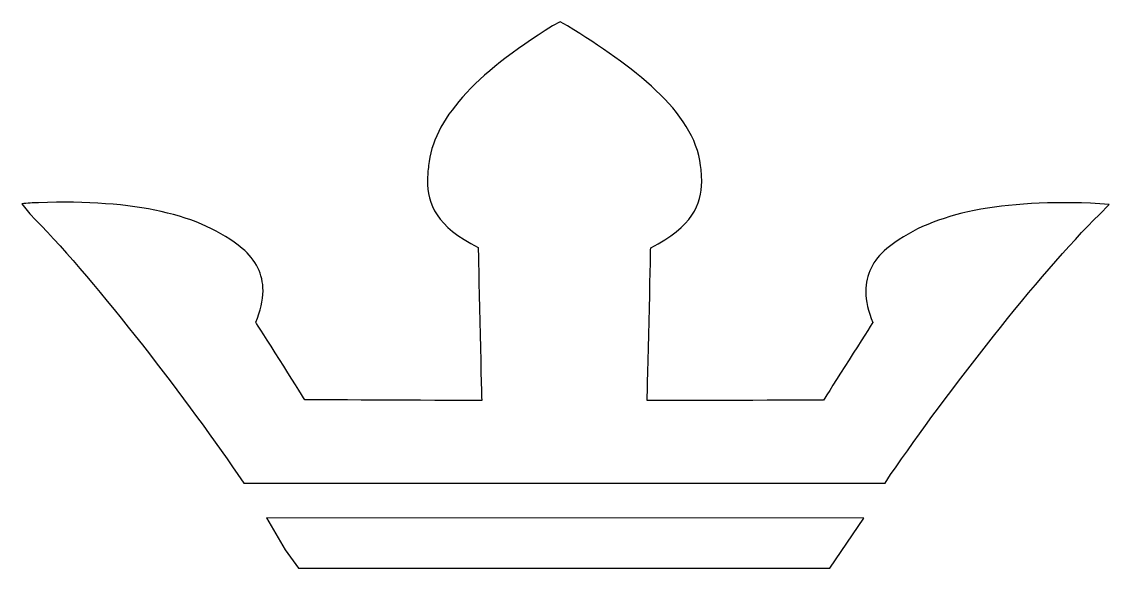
# Model space of a CAD drawing. Header units: centimetres. Extents: x -10 to 10, y -5 to 5.
import ezdxf

# ---------------------------------------------------------------- set-up
doc = ezdxf.new("R2010")
doc.units = ezdxf.units.CM
doc.header["$MEASUREMENT"] = 0
doc.layers.add('Camada 1', color=7, linetype='Continuous')

msp = doc.modelspace()

# ---------------------------------------------------------------- linework, layer by layer
at = {"layer": 'Camada 1'}
for points, knots in [([(-5.89218, -3.44906), (-5.89218, -3.44906), (-5.99989, -3.2897), (-5.99989, -3.2897), (-5.99989, -3.2897), (-7.02944, -1.79282), (-8.71253, 0.39121), (-9.81296, 1.48603), (-9.81296, 1.48603), (-9.81296, 1.48603), (-9.95991, 1.67185), (-9.95991, 1.67185), (-9.95991, 1.67185), (-9.85738, 1.68307), (-9.75449, 1.68868), (-9.65278, 1.69267), (-9.65278, 1.69267), (-7.86758, 1.75032), (-6.68426, 1.48124), (-5.92303, 0.85492), (-5.92303, 0.85492), (-5.66715, 0.63868), (-5.5406, 0.38399), (-5.5406, 0.07726), (-5.5406, 0.07726), (-5.5406, -0.09972), (-5.58465, -0.29355), (-5.67474, -0.49937), (-5.67474, -0.49937), (-5.6295, -0.56586), (-4.86183, -1.77839), (-4.77214, -1.92177), (-4.77214, -1.92177), (-4.54269, -1.92177), (-1.88733, -1.9354), (-1.53533, -1.9354), (-1.53533, -1.9354), (-1.54173, -1.69032), (-1.59899, 0.7516), (-1.59899, 0.87334), (-1.59899, 0.87334), (-2.36626, 1.25376), (-2.52762, 1.67183), (-2.52762, 2.0995), (-2.52762, 2.0995), (-2.52762, 2.1948), (-2.52, 2.2805), (-2.50759, 2.3726), (-2.50759, 2.3726), (-2.42509, 3.20313), (-1.68349, 4.04085), (-0.23746, 4.93226), (-0.23746, 4.93226), (-0.23746, 4.93226), (-0.09611, 5.00999), (-0.09611, 5.00999), (-0.09611, 5.00999), (-0.09611, 5.00999), (0.03843, 4.93228), (0.03843, 4.93228), (0.03843, 4.93228), (1.22855, 4.19467), (2.35301, 3.37534), (2.47474, 2.37262), (2.47474, 2.37262), (2.48755, 2.27811), (2.49477, 2.17479), (2.49477, 2.07869), (2.49477, 2.07869), (2.49477, 1.66623), (2.32739, 1.25057), (1.56013, 0.86695), (1.56013, 0.86695), (1.56013, 0.75162), (1.5033, -1.6903), (1.49607, -1.93538), (1.49607, -1.93538), (1.84204, -1.93538), (4.49621, -1.93056), (4.72684, -1.92657), (4.72684, -1.92657), (4.81656, -1.78801), (5.58383, -0.57627), (5.62865, -0.50417), (5.62865, -0.50417), (5.54618, -0.29914), (5.50051, -0.11333), (5.50051, 0.06527), (5.50051, 0.06527), (5.50051, 0.37441), (5.62865, 0.6387), (5.88492, 0.85016), (5.88492, 0.85016), (6.65219, 1.47807), (7.8359, 1.74236), (9.61869, 1.68309), (9.61869, 1.68309), (9.61869, 1.68309), (9.95987, 1.65907), (9.95987, 1.65907), (9.95987, 1.65907), (9.95987, 1.65907), (9.77966, 1.47807), (9.77966, 1.47807), (9.77966, 1.47807), (8.67366, 0.38402), (6.98538, -1.79361), (5.95544, -3.29369), (5.95544, -3.29369), (5.95544, -3.29369), (5.85291, -3.44905), (5.85291, -3.44905), (5.85291, -3.44905), (5.85291, -3.44905), (-5.89218, -3.44906), (-5.89218, -3.44906)], [0, 0, 0, 0, 0.03333333, 0.03333333, 0.03333333, 0.03333333, 0.06666667, 0.06666667, 0.06666667, 0.06666667, 0.1, 0.1, 0.1, 0.1, 0.13333333, 0.13333333, 0.13333333, 0.13333333, 0.16666667, 0.16666667, 0.16666667, 0.16666667, 0.2, 0.2, 0.2, 0.2, 0.23333333, 0.23333333, 0.23333333, 0.23333333, 0.26666667, 0.26666667, 0.26666667, 0.26666667, 0.3, 0.3, 0.3, 0.3, 0.33333333, 0.33333333, 0.33333333, 0.33333333, 0.36666667, 0.36666667, 0.36666667, 0.36666667, 0.4, 0.4, 0.4, 0.4, 0.43333333, 0.43333333, 0.43333333, 0.43333333, 0.46666667, 0.46666667, 0.46666667, 0.46666667, 0.5, 0.5, 0.5, 0.5, 0.53333333, 0.53333333, 0.53333333, 0.53333333, 0.56666667, 0.56666667, 0.56666667, 0.56666667, 0.6, 0.6, 0.6, 0.6, 0.63333333, 0.63333333, 0.63333333, 0.63333333, 0.66666667, 0.66666667, 0.66666667, 0.66666667, 0.7, 0.7, 0.7, 0.7, 0.73333333, 0.73333333, 0.73333333, 0.73333333, 0.76666667, 0.76666667, 0.76666667, 0.76666667, 0.8, 0.8, 0.8, 0.8, 0.83333333, 0.83333333, 0.83333333, 0.83333333, 0.86666667, 0.86666667, 0.86666667, 0.86666667, 0.9, 0.9, 0.9, 0.9, 0.93333333, 0.93333333, 0.93333333, 0.93333333, 1, 1, 1, 1]), ([(4.843, -5.00999), (4.843, -5.00999), (-4.89306, -5.00679), (-4.89306, -5.00679), (-4.89306, -5.00679), (-4.89306, -5.00679), (-5.13653, -4.6736), (-5.13653, -4.6736), (-5.13653, -4.6736), (-5.13653, -4.6736), (-5.47572, -4.08736), (-5.47572, -4.08736), (-5.47572, -4.08736), (-5.47572, -4.08736), (5.46207, -4.09218), (5.46207, -4.09218), (5.46207, -4.09218), (5.46207, -4.09218), (4.843, -5.00999), (4.843, -5.00999)], [0, 0, 0, 0, 0.16666667, 0.16666667, 0.16666667, 0.16666667, 0.33333333, 0.33333333, 0.33333333, 0.33333333, 0.5, 0.5, 0.5, 0.5, 0.66666667, 0.66666667, 0.66666667, 0.66666667, 1, 1, 1, 1])]:
    msp.add_open_spline(points, degree=3, knots=knots, dxfattribs=at)

doc.saveas('drawing.dxf')
